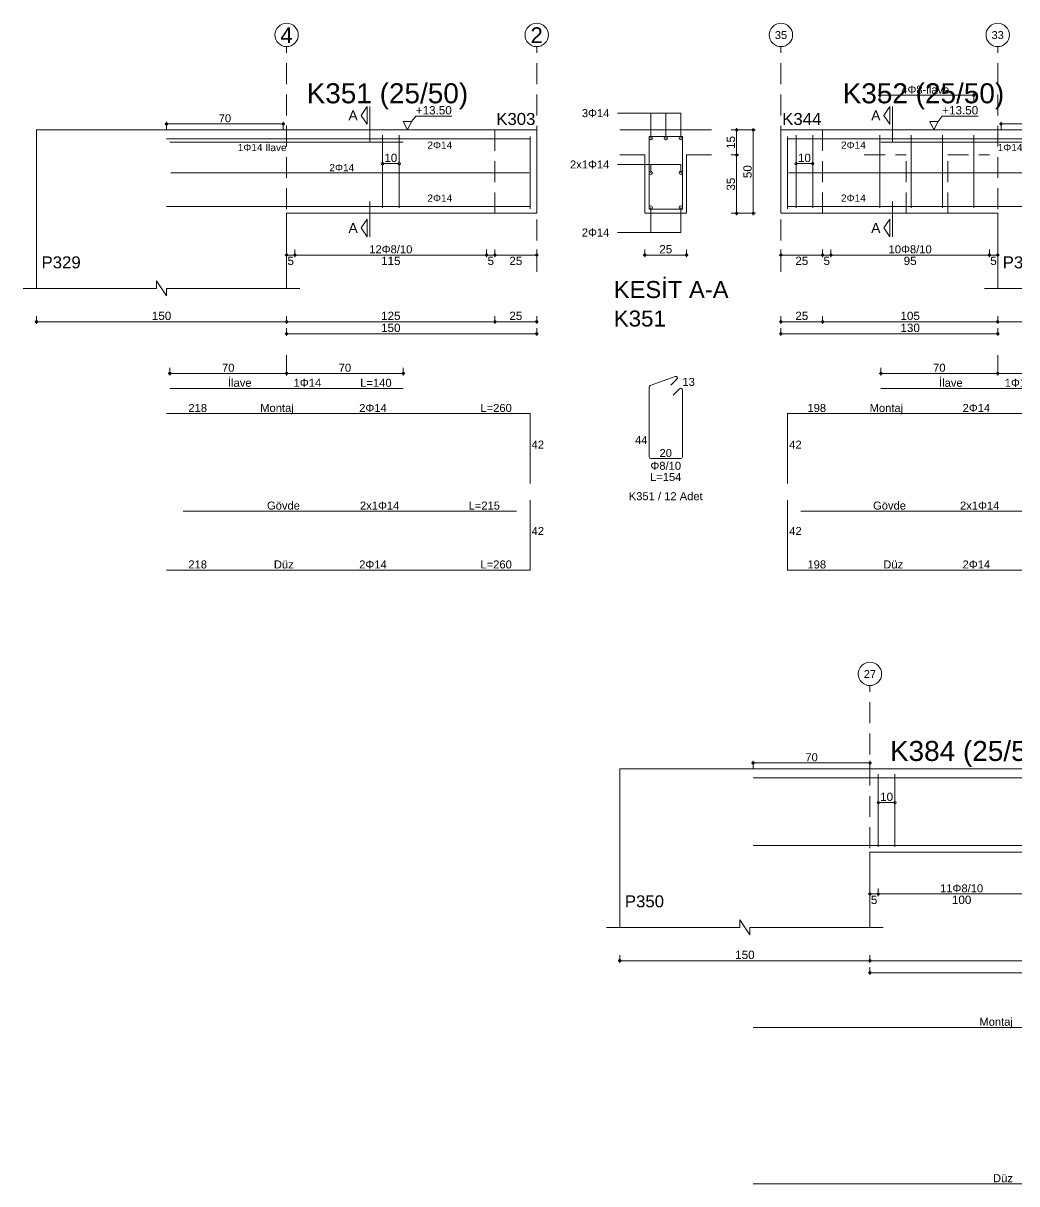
# Model space of a CAD drawing. Header units: millimetres. Extents: x 23801 to 80069, y 9628 to 14137.
# Drawn here: x 69979 to 70873, y 9726 to 10771 of the extents above; entities that cross this region are included whole.
import ezdxf

# ---------------------------------------------------------------- set-up
doc = ezdxf.new("R2010")
doc.units = ezdxf.units.MM
for name, pattern in [('DASHDOT2', [12.7, 6.35, -3.175, 0, -3.175]), ('DASHED4', [18.75, 12.5, -6.25]), ('HIDDEN2', [18.75, 12.5, -6.25])]:
    doc.linetypes.add(name, pattern=pattern)
doc.layers.add('aks', color=251, linetype='DASHDOT2', lineweight=35)
for name, color, linetype in [('Donatı Topl. Uzun. Yazısı', 7, 'Continuous'), ('Donatı Uz. Yazısı', 7, 'Continuous'), ('Donatı Yazısı', 7, 'Continuous'), ('Donatı Çizgisi', 7, 'Continuous'), ('Kiriş', 7, 'Continuous'), ('Standart', 7, 'Continuous'), ('Ölçülendirme', 7, 'Continuous')]:
    doc.layers.add(name, color=color, linetype=linetype)
doc.styles.add('arial_1_18', font='arial.ttf', dxfattribs={"height": 0.2})

# ---------------------------------------------------------------- blocks, each defined once
blk = doc.blocks.new('IDE213Entity7554')
at = {"layer": 'aks', "color": 30, "linetype": 'DASHED4', "lineweight": 5}
for points in [[(24109.4, 2016.8), (24109.4, 2151.8)], [(24259.4, 2016.8), (24259.4, 2151.8)], [(24109.4, 1955.8), (24109.4, 1966.8)]]:
    blk.add_lwpolyline(points, dxfattribs=at)
at = {"layer": 'aks', "color": 1, "linetype": 'Continuous', "lineweight": 5}
for centre in [(24109.4, 2158.8), (24259.4, 2158.8)]:
    blk.add_circle(centre, 7, dxfattribs=at)
at = {"layer": 'Donatı Çizgisi', "color": 5, "linetype": 'Continuous', "lineweight": 5}
for points in [[(24037.4, 2096.4), (24255.4, 2096.4)], [(24166.9, 2055), (24166.9, 2098.6)], [(24176.9, 2055), (24176.9, 2098.6)], [(24255.4, 2054.4), (24255.4, 2097.8)], [(24326.82, 2054.3), (24326.82, 2097.9)], [(24326.82, 2097.9), (24346.82, 2097.9)], [(24346.82, 2054.3), (24346.82, 2097.9)], [(24039.4, 2094.4), (24179.4, 2094.4)], [(24039.9, 2076.1), (24254.9, 2076.1)], [(24037.4, 2055.8), (24255.4, 2055.8)], [(24326.82, 2054.3), (24346.82, 2054.3)], [(24327.49, 1948.54), (24342.5, 1954.01)], [(24339.93, 1948.69), (24343.57, 1952.33)], [(24039.4, 1946.8), (24179.4, 1946.8)], [(24326.82, 1905.72), (24326.82, 1947.59)], [(24341.3, 1942.78), (24345.08, 1946.56)], [(24346.82, 1905.72), (24346.82, 1945.84)], [(24037.4, 1931.7), (24255.4, 1931.7)], [(24255.4, 1889.7), (24255.4, 1931.7)], [(24327.84, 1904.7), (24345.8, 1904.7)], [(24255.4, 1837.85), (24255.4, 1879.85)], [(24047.4, 1873.15), (24247.4, 1873.15)], [(24037.4, 1837.85), (24255.4, 1837.85)]]:
    blk.add_lwpolyline(points, dxfattribs=at)
for centre in [(24327.82, 2096.9), (24336.82, 2096.9), (24345.82, 2096.9), (24327.82, 2076.1), (24345.82, 2076.1), (24327.82, 2055.3), (24345.82, 2055.3)]:
    blk.add_circle(centre, 1, dxfattribs=at)
for centre, start, end in [((24342.85, 1953.05), 315, 110), ((24327.84, 1947.59), 110, 180), ((24345.8, 1945.84), 0, 135), ((24327.84, 1905.72), 180, 270), ((24345.8, 1905.72), 270, 0)]:
    blk.add_arc(centre, 1.02, start, end, dxfattribs=at)
at = {"layer": 'Kiriş', "color": 1, "linetype": 'Continuous', "lineweight": 5}
for points in [[(23959.4, 2101.8), (24259.4, 2101.8)], [(23959.4, 2006.8), (23959.4, 2101.8)], [(24259.4, 2051.8), (24259.4, 2101.8)], [(24309.32, 2101.8), (24364.32, 2101.8)], [(24309.32, 2086.8), (24324.32, 2086.8)], [(24324.32, 2051.8), (24324.32, 2086.8)], [(24349.32, 2086.8), (24364.32, 2086.8)], [(24349.32, 2051.8), (24349.32, 2086.8)], [(24109.4, 2051.8), (24259.4, 2051.8)], [(24109.4, 2006.8), (24109.4, 2051.8)], [(24324.32, 2051.8), (24349.32, 2051.8)], [(23951.4, 2006.8), (24031.4, 2006.8)], [(24037.4, 2002.3), (24031.4, 2011.3)], [(24031.4, 2006.8), (24031.4, 2011.3)], [(24037.4, 2006.8), (24117.4, 2006.8)], [(24037.4, 2002.3), (24037.4, 2006.8)]]:
    blk.add_lwpolyline(points, dxfattribs=at)
at = {"layer": 'Kiriş', "color": 1, "linetype": 'DASHED4', "lineweight": 5}
for points in [[(24234.4, 2051.8), (24234.4, 2101.8)], [(24259.4, 2051.8), (24259.4, 2101.8)]]:
    blk.add_lwpolyline(points, dxfattribs=at)
at = {"layer": 'Ölçülendirme', "color": 1, "linetype": 'Continuous', "lineweight": 5}
for points in [[(24154.15, 2110.55), (24157.65, 2115.8)], [(24157.65, 2105.3), (24154.15, 2110.55)], [(24157.65, 2105.3), (24157.65, 2115.8)], [(24159.4, 2094.8), (24159.4, 2115.8)], [(24184.4, 2106.8), (24186.9, 2110.13)], [(24186.9, 2110.13), (24208.46, 2110.13)], [(24307.82, 2111.9), (24345.82, 2111.9)], [(24327.82, 2096.9), (24327.82, 2111.9)], [(24336.82, 2096.9), (24336.82, 2111.9)], [(24345.82, 2096.9), (24345.82, 2111.9)], [(24036.4, 2105.4), (24108.4, 2105.4)], [(24037.4, 2102.15), (24037.4, 2106.65)], [(24107.4, 2102.15), (24107.4, 2106.65)], [(24181.9, 2101.8), (24179.4, 2106.8)], [(24179.4, 2106.8), (24184.4, 2106.8)], [(24184.4, 2106.8), (24181.9, 2101.8)], [(24379.32, 2050.8), (24379.32, 2102.8)], [(24389.32, 2050.8), (24389.32, 2102.8)], [(24181.9, 2101.8), (24181.9, 2101.8)], [(24376.07, 2101.8), (24390.57, 2101.8)], [(24166.9, 2081.6), (24176.9, 2081.6)], [(24376.07, 2086.8), (24380.57, 2086.8)], [(24307.82, 2081.1), (24345.82, 2081.1)], [(24327.82, 2076.1), (24327.82, 2081.1)], [(24345.82, 2076.1), (24345.82, 2081.1)], [(24159.4, 2037.8), (24159.4, 2058.8)], [(24327.82, 2040.3), (24327.82, 2055.3)], [(24345.82, 2040.3), (24345.82, 2055.3)], [(24154.15, 2043.05), (24157.65, 2048.3)], [(24157.65, 2037.8), (24157.65, 2048.3)], [(24376.07, 2051.8), (24390.57, 2051.8)], [(24157.65, 2037.8), (24154.15, 2043.05)], [(24307.82, 2040.3), (24345.82, 2040.3)], [(24108.4, 2026.8), (24260.4, 2026.8)], [(24109.4, 2025.55), (24109.4, 2030.05)], [(24114.4, 2025.55), (24114.4, 2030.05)], [(24229.4, 2025.55), (24229.4, 2030.05)], [(24234.4, 2025.55), (24234.4, 2030.05)], [(24259.4, 2025.55), (24259.4, 2030.05)], [(24323.32, 2026.8), (24350.32, 2026.8)], [(24324.32, 2025.55), (24324.32, 2030.05)], [(24349.32, 2025.55), (24349.32, 2030.05)], [(23958.4, 1986.8), (24260.4, 1986.8)], [(23959.4, 1985.55), (23959.4, 1990.05)], [(24109.4, 1985.55), (24109.4, 1990.05)], [(24234.4, 1985.55), (24234.4, 1990.05)], [(24259.4, 1985.55), (24259.4, 1990.05)], [(24108.4, 1979.6), (24260.4, 1979.6)], [(24109.4, 1978.35), (24109.4, 1982.85)], [(24259.4, 1978.35), (24259.4, 1982.85)], [(24039.4, 1954.55), (24039.4, 1959.05)], [(24109.4, 1954.55), (24109.4, 1959.05)], [(24109.4, 1954.55), (24109.4, 1959.05)], [(24179.4, 1954.55), (24179.4, 1959.05)], [(24038.4, 1955.8), (24110.4, 1955.8)], [(24108.4, 1955.8), (24180.4, 1955.8)]]:
    blk.add_lwpolyline(points, dxfattribs=at)
for centre in [(24037.4, 2105.4), (24107.4, 2105.4), (24379.32, 2101.8), (24389.32, 2101.8), (24166.9, 2081.6), (24176.9, 2081.6), (24379.32, 2086.8), (24379.32, 2051.8), (24389.32, 2051.8), (24109.4, 2026.8), (24114.4, 2026.8), (24114.4, 2026.8), (24229.4, 2026.8), (24229.4, 2026.8), (24234.4, 2026.8), (24234.4, 2026.8), (24259.4, 2026.8), (24324.32, 2026.8), (24349.32, 2026.8), (23959.4, 1986.8), (24109.4, 1986.8), (24109.4, 1986.8), (24234.4, 1986.8), (24234.4, 1986.8), (24259.4, 1986.8), (24109.4, 1979.6), (24259.4, 1979.6), (24039.4, 1955.8), (24109.4, 1955.8), (24109.4, 1955.8), (24179.4, 1955.8)]:
    blk.add_circle(centre, 0.75, dxfattribs=at)
at = {"layer": 'aks', "color": 1, "linetype": 'Continuous', "lineweight": 5, "style": 'arial_1_18'}
for s, p in [('4', (24105.73, 2153.92)), ('2', (24255.73, 2153.92))]:
    blk.add_text(s, height=9.45, dxfattribs=at).set_placement(p)
at = {"layer": 'Donatı Topl. Uzun. Yazısı', "color": 1, "linetype": 'Continuous', "lineweight": 5, "style": 'arial_1_18'}
for s, p in [('L=140', (24153.57, 1947.76)), ('L=260', (24225.67, 1932.66)), ('L=154', (24327.4, 1891.26)), ('L=215', (24218.57, 1874.11)), ('L=260', (24225.67, 1838.81))]:
    blk.add_text(s, height=4.8, dxfattribs=at).set_placement(p)
at = {"layer": 'Donatı Uz. Yazısı', "color": 1, "linetype": 'Continuous', "lineweight": 5, "style": 'arial_1_18'}
for s, p in [('13', (24346.82, 1948.3)), ('218', (24050.48, 1932.66)), ('42', (24256.36, 1910.7)), ('44', (24318.4, 1913.42)), ('20', (24333.09, 1905.66)), ('42', (24256.36, 1858.85)), ('218', (24050.48, 1838.81))]:
    blk.add_text(s, height=4.8, dxfattribs=at).set_placement(p)
at = {"layer": 'Donatı Yazısı', "color": 5, "linetype": 'Continuous', "lineweight": 5, "style": 'arial_1_18'}
for s, height, p in [('3Φ14', 4.8, (24286.49, 2109.5)), ('1Φ14 İlave', 4.32, (24080.09, 2089.12)), ('2x1Φ14', 4.8, (24279.4, 2078.7)), ('2Φ14', 4.8, (24286.49, 2037.9)), ('1Φ14', 4.8, (24113.6, 1947.76)), ('2Φ14', 4.8, (24152.94, 1932.66)), ('Φ8/10', 4.8, (24327.62, 1897.98)), ('K351 / 12 Adet', 4.8, (24314.64, 1879.74)), ('2x1Φ14', 4.8, (24153.4, 1874.11)), ('2Φ14', 4.8, (24152.94, 1838.81))]:
    blk.add_text(s, height=height, dxfattribs=at).set_placement(p)
for p in [(24193.86, 2090.52), (24135.06, 2077.06), (24193.86, 2058.76)]:
    blk.add_text('2Φ14', height=4.32, rotation=360, dxfattribs=at).set_placement(p)
at = {"layer": 'Donatı Yazısı', "color": 1, "linetype": 'Continuous', "lineweight": 5, "style": 'arial_1_18'}
for s, p in [('İlave', (24074.23, 1947.76)), ('Montaj', (24093.57, 1932.66)), ('Gövde', (24097.65, 1874.11)), ('Düz', (24101.78, 1838.81))]:
    blk.add_text(s, height=4.8, dxfattribs=at).set_placement(p)
at = {"layer": 'Kiriş', "color": 1, "linetype": 'Continuous', "lineweight": 5, "style": 'arial_1_18'}
for s, height, p in [('K351 (25/50)', 12, (24121.4, 2117.8)), ('K303', 7.2, (24235.16, 2104.8)), ('P329', 7.2, (23962.4, 2018.8)), ('KESİT A-A', 10.2, (24305.62, 2001)), ('K351', 9.6, (24305.62, 1983.92))]:
    blk.add_text(s, height=height, dxfattribs=at).set_placement(p)
at = {"layer": 'Ölçülendirme', "color": 1, "linetype": 'Continuous', "lineweight": 5, "style": 'arial_1_18'}
for s, height, p in [('+13.50', 5, (24186.9, 2111.13)), ('70', 4.8, (24068.67, 2106.4)), ('A', 5.95, (24146.51, 2107.57)), ('A', 5.95, (24146.51, 2040.07)), ('25', 5, (24332.94, 2027.76)), ('5', 5, (24109.96, 2020.8)), ('115', 5, (24166.07, 2020.8)), ('5', 5, (24229.96, 2020.8)), ('25', 5, (24243.02, 2020.8)), ('150', 5, (24028.57, 1987.8)), ('125', 5, (24166.07, 1987.8)), ('25', 5, (24243.02, 1987.8)), ('150', 5, (24166.07, 1980.6))]:
    blk.add_text(s, height=height, dxfattribs=at).set_placement(p)
for s, rotation, p in [('15', 90, (24378.36, 2090.42)), ('10', 360, (24168.02, 2082.56)), ('50', 90, (24388.36, 2072.92)), ('35', 90, (24378.36, 2065.42))]:
    blk.add_text(s, height=5, rotation=rotation, dxfattribs=at).set_placement(p)
at = {"layer": 'Ölçülendirme', "color": 5, "linetype": 'Continuous', "lineweight": 5, "style": 'arial_1_18'}
for s, p in [('12Φ8/10', (24158.97, 2027.8)), ('70', (24070.67, 1956.8)), ('70', (24140.67, 1956.8))]:
    blk.add_text(s, height=4.8, dxfattribs=at).set_placement(p)
blk = doc.blocks.new('IDE213Entity7555')
at = {"layer": 'aks', "color": 30, "linetype": 'DASHED4', "lineweight": 5}
for points in [[(24405.94, 2016.8), (24405.94, 2151.8)], [(24535.94, 2016.8), (24535.94, 2151.8)], [(24535.94, 1955.8), (24535.94, 1966.8)]]:
    blk.add_lwpolyline(points, dxfattribs=at)
at = {"layer": 'aks', "color": 1, "linetype": 'Continuous', "lineweight": 5}
for centre in [(24405.94, 2158.8), (24535.94, 2158.8)]:
    blk.add_circle(centre, 7, dxfattribs=at)
at = {"layer": 'Donatı Çizgisi', "color": 5, "linetype": 'Continuous', "lineweight": 5}
for points in [[(24409.94, 2054.4), (24409.94, 2097.8)], [(24409.94, 2096.4), (24607.94, 2096.4)], [(24415, 2055), (24415, 2098.6)], [(24425, 2055), (24425, 2098.6)], [(24465.31, 2055), (24465.31, 2098.6)], [(24484.06, 2055), (24484.06, 2098.6)], [(24502.81, 2055), (24502.81, 2098.6)], [(24521.56, 2055), (24521.56, 2098.6)], [(24753.36, 2054.3), (24753.36, 2097.9)], [(24753.36, 2097.9), (24773.36, 2097.9)], [(24773.36, 2054.3), (24773.36, 2097.9)], [(24465.94, 2094.4), (24605.94, 2094.4)], [(24410.44, 2076.1), (24605.44, 2076.1)], [(24409.94, 2055.8), (24607.94, 2055.8)], [(24753.36, 2054.3), (24773.36, 2054.3)], [(24754.03, 1948.54), (24769.03, 1954.01)], [(24766.46, 1948.69), (24770.1, 1952.33)], [(24465.94, 1946.8), (24605.94, 1946.8)], [(24753.36, 1905.72), (24753.36, 1947.59)], [(24767.84, 1942.78), (24771.61, 1946.56)], [(24773.36, 1905.72), (24773.36, 1945.84)], [(24409.94, 1889.7), (24409.94, 1931.7)], [(24409.94, 1931.7), (24607.94, 1931.7)], [(24754.38, 1904.7), (24772.34, 1904.7)], [(24409.94, 1837.85), (24409.94, 1879.85)], [(24417.94, 1873.15), (24597.94, 1873.15)], [(24409.94, 1837.85), (24607.94, 1837.85)]]:
    blk.add_lwpolyline(points, dxfattribs=at)
for centre in [(24754.36, 2096.9), (24763.36, 2096.9), (24772.36, 2096.9), (24754.36, 2076.1), (24772.36, 2076.1), (24754.36, 2055.3), (24772.36, 2055.3)]:
    blk.add_circle(centre, 1, dxfattribs=at)
for centre, start, end in [((24769.38, 1953.05), 315, 110), ((24754.38, 1947.59), 110, 180), ((24772.34, 1945.84), 0, 135), ((24754.38, 1905.72), 180, 270), ((24772.34, 1905.72), 270, 0)]:
    blk.add_arc(centre, 1.02, start, end, dxfattribs=at)
at = {"layer": 'Kiriş', "color": 1, "linetype": 'DASHED4', "lineweight": 5}
for points in [[(24405.94, 2051.8), (24405.94, 2101.8)], [(24430.94, 2051.8), (24430.94, 2101.8)]]:
    blk.add_lwpolyline(points, dxfattribs=at)
at = {"layer": 'Kiriş', "color": 1, "linetype": 'Continuous', "lineweight": 5}
for points in [[(24405.94, 2051.8), (24405.94, 2101.8)], [(24405.94, 2101.8), (24685.94, 2101.8)], [(24685.94, 2006.8), (24685.94, 2101.8)], [(24735.86, 2101.8), (24790.86, 2101.8)], [(24735.86, 2086.8), (24750.86, 2086.8)], [(24750.86, 2051.8), (24750.86, 2086.8)], [(24775.86, 2086.8), (24790.86, 2086.8)], [(24775.86, 2051.8), (24775.86, 2086.8)], [(24405.94, 2051.8), (24535.94, 2051.8)], [(24535.94, 2006.8), (24535.94, 2051.8)], [(24750.86, 2051.8), (24775.86, 2051.8)], [(24527.94, 2006.8), (24607.94, 2006.8)], [(24613.94, 2002.3), (24607.94, 2011.3)], [(24607.94, 2006.8), (24607.94, 2011.3)], [(24613.94, 2006.8), (24693.94, 2006.8)], [(24613.94, 2002.3), (24613.94, 2006.8)]]:
    blk.add_lwpolyline(points, dxfattribs=at)
at = {"layer": 'Ölçülendirme', "color": 1, "linetype": 'Continuous', "lineweight": 5}
for points in [[(24465.31, 2119.35), (24465.31, 2123.85)], [(24521.56, 2119.35), (24521.56, 2123.85)], [(24464.31, 2122.6), (24522.56, 2122.6)], [(24467.69, 2110.55), (24471.19, 2115.8)], [(24471.19, 2105.3), (24467.69, 2110.55)], [(24471.19, 2105.3), (24471.19, 2115.8)], [(24472.94, 2094.8), (24472.94, 2115.8)], [(24500.19, 2106.8), (24502.69, 2110.13)], [(24502.69, 2110.13), (24524.25, 2110.13)], [(24734.36, 2111.9), (24772.36, 2111.9)], [(24754.36, 2096.9), (24754.36, 2111.9)], [(24763.36, 2096.9), (24763.36, 2111.9)], [(24772.36, 2096.9), (24772.36, 2111.9)], [(24497.69, 2101.8), (24495.19, 2106.8)], [(24495.19, 2106.8), (24500.19, 2106.8)], [(24500.19, 2106.8), (24497.69, 2101.8)], [(24536.94, 2105.4), (24608.94, 2105.4)], [(24537.94, 2102.15), (24537.94, 2106.65)], [(24607.94, 2102.15), (24607.94, 2106.65)], [(24805.86, 2050.8), (24805.86, 2102.8)], [(24815.86, 2050.8), (24815.86, 2102.8)], [(24497.69, 2101.8), (24497.69, 2101.8)], [(24802.61, 2101.8), (24817.11, 2101.8)], [(24415, 2081.6), (24425, 2081.6)], [(24802.61, 2086.8), (24807.11, 2086.8)], [(24734.36, 2081.1), (24772.36, 2081.1)], [(24754.36, 2076.1), (24754.36, 2081.1)], [(24772.36, 2076.1), (24772.36, 2081.1)], [(24472.94, 2037.8), (24472.94, 2058.8)], [(24754.36, 2040.3), (24754.36, 2055.3)], [(24772.36, 2040.3), (24772.36, 2055.3)], [(24467.69, 2043.05), (24471.19, 2048.3)], [(24471.19, 2037.8), (24471.19, 2048.3)], [(24802.61, 2051.8), (24817.11, 2051.8)], [(24471.19, 2037.8), (24467.69, 2043.05)], [(24734.36, 2040.3), (24772.36, 2040.3)], [(24404.94, 2026.8), (24536.94, 2026.8)], [(24405.94, 2025.55), (24405.94, 2030.05)], [(24430.94, 2025.55), (24430.94, 2030.05)], [(24435.94, 2025.55), (24435.94, 2030.05)], [(24530.94, 2025.55), (24530.94, 2030.05)], [(24535.94, 2025.55), (24535.94, 2030.05)], [(24749.86, 2026.8), (24776.86, 2026.8)], [(24750.86, 2025.55), (24750.86, 2030.05)], [(24775.86, 2025.55), (24775.86, 2030.05)], [(24404.94, 1986.8), (24686.94, 1986.8)], [(24405.94, 1985.55), (24405.94, 1990.05)], [(24430.94, 1985.55), (24430.94, 1990.05)], [(24535.94, 1985.55), (24535.94, 1990.05)], [(24685.94, 1985.55), (24685.94, 1990.05)], [(24404.94, 1979.6), (24536.94, 1979.6)], [(24405.94, 1978.35), (24405.94, 1982.85)], [(24535.94, 1978.35), (24535.94, 1982.85)], [(24465.94, 1954.55), (24465.94, 1959.05)], [(24535.94, 1954.55), (24535.94, 1959.05)], [(24535.94, 1954.55), (24535.94, 1959.05)], [(24605.94, 1954.55), (24605.94, 1959.05)], [(24464.94, 1955.8), (24536.94, 1955.8)], [(24534.94, 1955.8), (24606.94, 1955.8)]]:
    blk.add_lwpolyline(points, dxfattribs=at)
at = {"layer": 'Ölçülendirme', "color": 1, "linetype": 'HIDDEN2', "lineweight": 5}
for points in [[(24455.94, 2101.8), (24530.94, 2101.8)], [(24455.94, 2086.8), (24480.94, 2086.8)], [(24480.94, 2051.8), (24480.94, 2086.8)], [(24505.94, 2051.8), (24505.94, 2086.8)], [(24505.94, 2086.8), (24530.94, 2086.8)], [(24480.94, 2051.8), (24505.94, 2051.8)]]:
    blk.add_lwpolyline(points, dxfattribs=at)
at = {"layer": 'Ölçülendirme', "color": 1, "linetype": 'Continuous', "lineweight": 5}
for centre in [(24465.31, 2122.6), (24521.56, 2122.6), (24537.94, 2105.4), (24607.94, 2105.4), (24805.86, 2101.8), (24815.86, 2101.8), (24415, 2081.6), (24425, 2081.6), (24805.86, 2086.8), (24805.86, 2051.8), (24815.86, 2051.8), (24405.94, 2026.8), (24430.94, 2026.8), (24430.94, 2026.8), (24435.94, 2026.8), (24435.94, 2026.8), (24530.94, 2026.8), (24530.94, 2026.8), (24535.94, 2026.8), (24750.86, 2026.8), (24775.86, 2026.8), (24405.94, 1986.8), (24430.94, 1986.8), (24430.94, 1986.8), (24535.94, 1986.8), (24535.94, 1986.8), (24685.94, 1986.8), (24405.94, 1979.6), (24535.94, 1979.6), (24465.94, 1955.8), (24535.94, 1955.8), (24535.94, 1955.8), (24605.94, 1955.8)]:
    blk.add_circle(centre, 0.75, dxfattribs=at)
at = {"layer": 'aks', "color": 1, "linetype": 'Continuous', "lineweight": 5, "style": 'arial_1_18'}
for s, p in [('35', (24402.27, 2156.36)), ('33', (24532.27, 2156.36))]:
    blk.add_text(s, height=4.725, dxfattribs=at).set_placement(p)
at = {"layer": 'Donatı Topl. Uzun. Yazısı', "color": 1, "linetype": 'Continuous', "lineweight": 5, "style": 'arial_1_18'}
for s, p in [('L=140', (24580.1, 1947.76)), ('L=240', (24579.2, 1932.66)), ('L=154', (24753.94, 1891.26)), ('L=195', (24570.1, 1874.11)), ('L=240', (24579.2, 1838.81))]:
    blk.add_text(s, height=4.8, dxfattribs=at).set_placement(p)
at = {"layer": 'Donatı Uz. Yazısı', "color": 1, "linetype": 'Continuous', "lineweight": 5, "style": 'arial_1_18'}
for s, p in [('13', (24773.36, 1948.3)), ('198', (24421.82, 1932.66)), ('42', (24410.9, 1910.7)), ('44', (24744.94, 1913.42)), ('20', (24759.63, 1905.66)), ('42', (24410.9, 1858.85)), ('198', (24421.82, 1838.81))]:
    blk.add_text(s, height=4.8, dxfattribs=at).set_placement(p)
at = {"layer": 'Donatı Yazısı', "color": 5, "linetype": 'Continuous', "lineweight": 5, "style": 'arial_1_18'}
for s, height, p in [('3Φ14', 4.8, (24713.02, 2109.5)), ('1Φ14 İlave', 4.32, (24535.94, 2089.12)), ('2x1Φ14', 4.8, (24705.94, 2078.7)), ('2Φ14', 4.8, (24713.02, 2037.9)), ('1Φ14', 4.8, (24540.14, 1947.76)), ('2Φ14', 4.8, (24514.88, 1932.66)), ('Φ8/10', 4.8, (24754.16, 1897.98)), ('K352 / 14 Adet', 4.8, (24741.17, 1879.74)), ('2x1Φ14', 4.8, (24513.34, 1874.11)), ('2Φ14', 4.8, (24514.88, 1838.81))]:
    blk.add_text(s, height=height, dxfattribs=at).set_placement(p)
for p in [(24441.96, 2090.52), (24441.96, 2058.76)]:
    blk.add_text('2Φ14', height=4.32, rotation=360, dxfattribs=at).set_placement(p)
at = {"layer": 'Donatı Yazısı', "color": 1, "linetype": 'Continuous', "lineweight": 5, "style": 'arial_1_18'}
for s, p in [('İlave', (24500.77, 1947.76)), ('Montaj', (24459.11, 1932.66)), ('Gövde', (24461.18, 1874.11)), ('Düz', (24467.32, 1838.81))]:
    blk.add_text(s, height=4.8, dxfattribs=at).set_placement(p)
at = {"layer": 'Kiriş', "color": 1, "linetype": 'Continuous', "lineweight": 5, "style": 'arial_1_18'}
for s, height, p in [('K352 (25/50)', 12, (24442.94, 2117.8)), ('K344', 7.2, (24406.69, 2104.8)), ('P330', 7.2, (24538.94, 2018.8)), ('KESİT A-A', 10.2, (24732.16, 2001)), ('K352', 9.6, (24732.16, 1983.92))]:
    blk.add_text(s, height=height, dxfattribs=at).set_placement(p)
at = {"layer": 'Ölçülendirme', "color": 5, "linetype": 'Continuous', "lineweight": 5, "style": 'arial_1_18'}
for s, p in [('4Φ8-ilave.', (24478.09, 2123.6)), ('10Φ8/10', (24470.51, 2027.8)), ('70', (24497.21, 1956.8)), ('70', (24567.21, 1956.8))]:
    blk.add_text(s, height=4.8, dxfattribs=at).set_placement(p)
at = {"layer": 'Ölçülendirme', "color": 1, "linetype": 'Continuous', "lineweight": 5, "style": 'arial_1_18'}
for s, height, p in [('+13.50', 5, (24502.69, 2111.13)), ('A', 5.95, (24460.05, 2107.57)), ('70', 4.8, (24569.21, 2106.4)), ('A', 5.95, (24460.05, 2040.07)), ('25', 5, (24759.47, 2027.76)), ('25', 5, (24414.55, 2020.8)), ('5', 5, (24431.5, 2020.8)), ('95', 5, (24479.55, 2020.8)), ('5', 5, (24531.5, 2020.8)), ('25', 5, (24414.55, 1987.8)), ('105', 5, (24477.61, 1987.8)), ('150', 5, (24605.11, 1987.8)), ('130', 5, (24477.61, 1980.6))]:
    blk.add_text(s, height=height, dxfattribs=at).set_placement(p)
for s, rotation, p in [('15', 90, (24804.9, 2090.42)), ('10', 360, (24416.12, 2082.56)), ('50', 90, (24814.9, 2072.92)), ('35', 90, (24804.9, 2065.42))]:
    blk.add_text(s, height=5, rotation=rotation, dxfattribs=at).set_placement(p)
blk = doc.blocks.new('IDE213Entity7584')
at = {"layer": 'aks', "color": 30, "linetype": 'DASHED4', "lineweight": 5}
blk.add_lwpolyline([(24459.3, 1633.55), (24459.3, 1768.55)], dxfattribs=at)
at = {"layer": 'aks', "color": 1, "linetype": 'Continuous', "lineweight": 5}
blk.add_circle((24459.3, 1775.55), 7, dxfattribs=at)
at = {"layer": 'Donatı Çizgisi', "color": 5, "linetype": 'Continuous', "lineweight": 5}
for points in [[(24389.31, 1713.15), (24834.3, 1713.15)], [(24464.31, 1671.75), (24464.31, 1715.35)], [(24474.31, 1671.75), (24474.31, 1715.35)], [(24389.31, 1672.55), (24834.3, 1672.55)], [(24389.31, 1563.55), (24834.3, 1563.55)], [(24389.31, 1469.7), (24834.3, 1469.7)]]:
    blk.add_lwpolyline(points, dxfattribs=at)
at = {"layer": 'Kiriş', "color": 1, "linetype": 'Continuous', "lineweight": 5}
for points in [[(24309.3, 1623.55), (24309.3, 1718.55)], [(24309.3, 1718.55), (24914.31, 1718.55)], [(24459.31, 1668.55), (24764.3, 1668.55)], [(24459.31, 1623.55), (24459.31, 1668.55)], [(24301.3, 1623.55), (24381.3, 1623.55)], [(24387.3, 1619.05), (24381.3, 1628.05)], [(24381.3, 1623.55), (24381.3, 1628.05)], [(24387.3, 1623.55), (24467.31, 1623.55)], [(24387.3, 1619.05), (24387.3, 1623.55)]]:
    blk.add_lwpolyline(points, dxfattribs=at)
at = {"layer": 'Ölçülendirme', "color": 1, "linetype": 'Continuous', "lineweight": 5}
for points in [[(24388.31, 1722.15), (24460.31, 1722.15)], [(24389.31, 1718.9), (24389.31, 1723.4)], [(24459.31, 1718.9), (24459.31, 1723.4)], [(24464.31, 1698.35), (24474.31, 1698.35)], [(24458.31, 1643.55), (24765.3, 1643.55)], [(24459.31, 1642.3), (24459.31, 1646.8)], [(24464.31, 1642.3), (24464.31, 1646.8)], [(24308.3, 1603.55), (24915.31, 1603.55)], [(24309.3, 1602.3), (24309.3, 1606.8)], [(24459.3, 1602.3), (24459.3, 1606.8)], [(24458.3, 1596.35), (24765.3, 1596.35)], [(24459.3, 1595.1), (24459.3, 1599.6)]]:
    blk.add_lwpolyline(points, dxfattribs=at)
for centre in [(24389.31, 1722.15), (24459.31, 1722.15), (24464.31, 1698.35), (24474.31, 1698.35), (24459.31, 1643.55), (24464.31, 1643.55), (24464.31, 1643.55), (24309.3, 1603.55), (24459.3, 1603.55), (24459.3, 1603.55), (24459.3, 1596.35)]:
    blk.add_circle(centre, 0.75, dxfattribs=at)
at = {"layer": 'aks', "color": 1, "linetype": 'Continuous', "lineweight": 5, "style": 'arial_1_18'}
blk.add_text('27', height=4.725, dxfattribs=at).set_placement((24455.63, 1773.11))
at = {"layer": 'Donatı Yazısı', "color": 1, "linetype": 'Continuous', "lineweight": 5, "style": 'arial_1_18'}
for s, p in [('Montaj', (24524.93, 1564.51)), ('Düz', (24533.13, 1470.66))]:
    blk.add_text(s, height=4.8, dxfattribs=at).set_placement(p)
at = {"layer": 'Kiriş', "color": 1, "linetype": 'Continuous', "lineweight": 5, "style": 'arial_1_18'}
for s, height, p in [('K384 (25/50)', 12, (24471.31, 1723.35)), ('P350', 7.2, (24312.3, 1635.55))]:
    blk.add_text(s, height=height, dxfattribs=at).set_placement(p)
at = {"layer": 'Ölçülendirme', "color": 1, "linetype": 'Continuous', "lineweight": 5, "style": 'arial_1_18'}
for s, height, p in [('70', 4.8, (24420.58, 1723.15)), ('5', 5, (24459.86, 1637.55)), ('100', 5, (24508.48, 1637.55)), ('150', 5, (24378.48, 1604.55))]:
    blk.add_text(s, height=height, dxfattribs=at).set_placement(p)
blk.add_text('10', height=5, rotation=360, dxfattribs=at).set_placement((24465.42, 1699.31))
at = {"layer": 'Ölçülendirme', "color": 5, "linetype": 'Continuous', "lineweight": 5, "style": 'arial_1_18'}
blk.add_text('11Φ8/10', height=4.8, dxfattribs=at).set_placement((24501.38, 1644.55))

msp = doc.modelspace()

# ---------------------------------------------------------------- block references
at = {"layer": 'Standart', "xscale": 1.5, "yscale": 1.5, "zscale": 1.5}
for name in ['IDE213Entity7554', 'IDE213Entity7555', 'IDE213Entity7584']:
    msp.add_blockref(name, (34051.8, 7521.8), dxfattribs=at)

doc.saveas('drawing.dxf')
